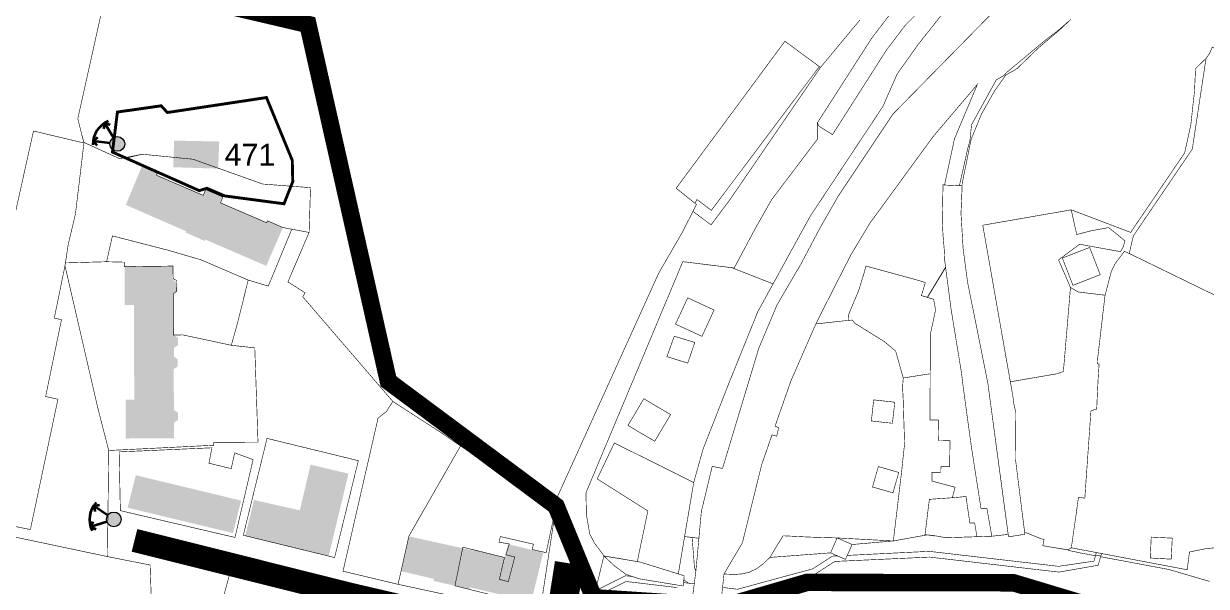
# Model space of a CAD drawing. Header units: millimetres. Extents: x 21689 to 31331, y 37531 to 43751.
# Drawn here: x 25594.9 to 26001.9, y 43313.4 to 43507 of the extents above; entities that cross this region are included whole.
import ezdxf

# ---------------------------------------------------------------- set-up
doc = ezdxf.new("R2010")
doc.units = ezdxf.units.MM
doc.linetypes.add('DASHEDX2', pattern=[1.5, 1, -0.5])
doc.linetypes.add('МЕЖА', pattern=[4, 1, -1, 1, -1])
for name, color, linetype, lineweight in [('0 . 11 - границы ДМ проект', 10, 'МЕЖА', 0), ('0.15 - Видовые раскрытия', 22, 'Continuous', 9), ('00 границы ОКН', 1, 'Continuous', 40), ('00 номер ОКН', 7, 'Continuous', 15), ('CONTUR', 150, 'Continuous', 9)]:
    doc.layers.add(name, color=color, linetype=linetype, lineweight=lineweight)
doc.layers.add('0.1 ОКН', color=1, linetype='Continuous', lineweight=9, transparency=0.4)
doc.layers.add('00 Дороги', color=252, linetype='Continuous', lineweight=9, transparency=0.2)
doc.layers.add('25. ценная историческая застройка сов пер', color=92, linetype='Continuous', lineweight=0, true_color=0x19df16)
doc.styles.get("Standard").update_dxf_attribs({"font": 'arial.ttf'})

# ---------------------------------------------------------------- blocks, each defined once
blk = doc.blocks.new('участки все')
at = {"layer": 'CONTUR', "const_width": 0.2}
for points in [[(2937.52, 5661.04), (2939.48, 5676.41), (2941.33, 5696.66), (2945.07, 5712.27), (2948.63, 5711.57), (2961.12, 5752.98), (2967.38, 5767.82), (2974.64, 5780.28), (2975.18, 5781.1), (2982.21, 5794.38), (2988.46, 5805.32), (3007.21, 5833.44), (3050.18, 5877.19)], [(3050.18, 5877.19), (3007.21, 5833.44), (2988.46, 5805.32), (2982.21, 5794.38), (2975.18, 5781.1), (2974.64, 5780.28), (2967.38, 5767.82), (2961.12, 5752.98), (2948.63, 5711.57), (2945.07, 5712.27), (2941.33, 5696.66), (2940.5, 5687.54), (2935.58, 5688.11), (2938.71, 5706.74), (2941.91, 5718.15), (2950.96, 5741.25), (2960.75, 5765.47), (2966.02, 5775.07), (2978.75, 5798.28), (3003.79, 5836.08), (3008.7, 5847.26), (3016.06, 5857.62), (3029.29, 5874.24)], [(2995.88, 5865.85), (2982.33, 5849.56), (2970.1, 5858.57), (2932.69, 5807.99), (2939.67, 5802.41), (2934.7, 5792.65), (2926.69, 5778.82), (2890.63, 5699.22), (2865.19, 5715.84), (2862.4, 5716.61), (2851.46, 5724.1), (2835.15, 5734.63), (2804.17, 5770.63), (2804.95, 5772.03), (2799.07, 5775.75), (2806.36, 5792.78), (2806.84, 5808.18), (2790.41, 5809.43), (2766.39, 5817.97), (2748.88, 5819.69), (2741.14, 5818.15), (2728.81, 5823.79), (2726.76, 5831.89), (2746.93, 5922.69)], [(3067.56, 5865.3), (3064.57, 5862.66), (3058.88, 5858.25), (3046.69, 5848.07), (3045.29, 5846.66), (3042.83, 5845.27), (3034.34, 5829.89), (3033.75, 5824.25), (3033.03, 5821.72), (3030.14, 5808.84), (3025.04, 5809.09), (3028.42, 5824.92), (3036.31, 5843.69), (3021.13, 5825.8), (2999.22, 5795.8), (2992.84, 5785.12), (2987.12, 5773.94), (2980.74, 5761.29), (2972.14, 5741.64), (2966.71, 5726.13), (2967.94, 5725.53), (2967.28, 5722.65), (2965.67, 5723.14), (2962.13, 5712.97), (2955.46, 5685.95), (2949.13, 5675.25), (2947.52, 5660.1)], [(2695.03, 5948.98), (2732.01, 5939.92), (2746.93, 5922.69), (2726.76, 5831.89), (2728.81, 5823.79), (2728.87, 5823.55), (2711.51, 5827.69), (2683.49, 5701.37)], [(2691.46, 5694.31), (2710.44, 5690.55), (2719.92, 5735.38), (2715.7, 5736.32), (2721.14, 5762.75), (2718.67, 5763.29), (2722.35, 5781.31), (2733.55, 5732.76), (2737.4, 5717.74), (2736.96, 5681.24), (2721.49, 5684.5), (2688.86, 5691.4)], [(3006.45, 5868.12), (2999.88, 5859.5), (2981.27, 5830.5), (2981.22, 5824.79), (2965.58, 5804.13), (2959.9, 5794.14), (2952.64, 5780.55), (2934.96, 5782.72), (2901.62, 5703.15), (2901.8, 5695.57), (2902.94, 5688.99), (2904.58, 5685.84), (2906.22, 5683.68), (2907.81, 5681.46), (2907.8, 5681.43), (2904.9, 5669.49)], [(2886.23, 5664.87), (2891.36, 5698.62), (2890.63, 5699.21), (2926.69, 5778.82), (2926.69, 5778.82), (2934.7, 5792.65), (2938.46, 5800.03), (2944.69, 5795.38), (2951.25, 5804.15), (2982.33, 5849.56), (2995.88, 5865.85)], [(3068.55, 5866.16), (3064.89, 5862.71), (3057.21, 5856.15), (3049.92, 5849.11), (3046.12, 5846.94), (3042.25, 5841.5), (3037.72, 5833.46), (3034.16, 5824.75), (3031.12, 5809.75), (3030.69, 5799.33), (3031.42, 5787.26), (3032.95, 5775.7), (3039.92, 5741), (3047.05, 5688.02), (3052.67, 5688.92), (3049.65, 5713.05), (3049.44, 5714.79), (3049.57, 5730.63), (3048.89, 5733.78), (3048.52, 5736.61), (3038.18, 5795.26), (3068.63, 5800.56), (3089.08, 5792.79), (3107.66, 5820.16), (3107.66, 5820.16), (3109.78, 5829.8), (3111.03, 5841.24), (3111.42, 5849.19), (3115.02, 5852.66), (3116.28, 5854.45)], [(3125.18, 5767.92), (3114.94, 5772.69), (3088.58, 5785.54), (3086.91, 5786.26), (3083.61, 5781.84), (3082.38, 5779.25), (3080.29, 5771.17), (3080.24, 5770.98), (3077.71, 5749.31), (3077.62, 5747.56), (3078.23, 5747.52), (3077.93, 5743.11), (3077.6, 5736.74), (3077.39, 5732), (3075.41, 5731.41), (3073.3, 5701.32), (3071.13, 5701.67), (3070.14, 5694.6), (3068.67, 5684.26), (3108.52, 5676.7), (3109.32, 5682.82), (3114.87, 5683.93), (3119.24, 5684.41)], [(2883.24, 5661.7), (2836.97, 5671.69), (2837.96, 5676.07), (2840.71, 5688.29), (2858.46, 5719.3), (2858.46, 5719.3), (2862.4, 5716.61), (2865.19, 5715.84), (2890.63, 5699.21), (2891.36, 5698.62), (2887.93, 5682.59), (2883.12, 5683.66), (2883.57, 5685.5), (2872.17, 5688.13), (2871.71, 5686.19), (2875.26, 5685.6), (2874.08, 5681.88), (2877.13, 5681.06), (2874.91, 5672.62), (2871.82, 5673.41), (2873.59, 5680.93), (2859.26, 5684.48), (2856.56, 5671.18), (2877.25, 5666.02)], [(2688.86, 5691.39), (2736.96, 5681.24), (2751.64, 5678.33), (2752.13, 5664.65)], [(2953.78, 5669.99), (2979.65, 5677.02), (2986.44, 5681.38), (2988.2, 5681.47), (2990.95, 5680.25), (2991.56, 5681.64), (3019.7, 5683.04), (3064.27, 5677.88), (3076.45, 5679.66), (3077.03, 5681.75), (3077.03, 5681.75), (3078.81, 5681.41), (3077.89, 5678.26), (3064.41, 5675.89), (3019.92, 5681.06), (2987.26, 5679.56), (2980.59, 5675.27), (2954.42, 5667.94)], [(2954.42, 5667.94), (2980.59, 5675.27), (2987.26, 5679.56), (3019.92, 5681.06), (3064.41, 5675.89), (3077.89, 5678.26), (3078.74, 5681.19), (3102.17, 5676.81), (3116.24, 5672.69)], [(2933.1, 5670.55), (2915.43, 5672.67), (2886.95, 5658.35)], [(2885.57, 5659.8), (2915.23, 5674.65), (2917.61, 5674.37), (2919.97, 5673.58), (2933.9, 5671.3), (2935.09, 5671.13), (2935.2, 5672.29), (2938.9, 5671.85), (2938.9, 5671.85), (2938.65, 5669.91)]]:
    blk.add_lwpolyline(points, dxfattribs=at)
for points in [[(2981.27, 5830.5), (2999.88, 5859.5), (3006.45, 5868.12), (3024.49, 5886.08), (3035.63, 5897.22), (3052.02, 5908.89), (3061.41, 5915.45), (3068.96, 5920.54), (3072.25, 5915.05), (3066.2, 5911.04), (3055.45, 5903.36), (3040.19, 5892.59), (3029.04, 5881.45), (3011.71, 5864.29), (3005.13, 5855.67), (2986.48, 5826.45), (2981.77, 5829.36), (2981.27, 5830.5)], [(2970.1, 5858.57), (2932.69, 5807.99), (2939.11, 5802.84), (2939.84, 5804.1), (2944.8, 5800.39), (2981.94, 5849.85), (2970.1, 5858.57)], [(3110.29, 5821.45), (3115.01, 5852.61), (3116.28, 5854.45), (3117.16, 5856.55), (3119.3, 5855.35), (3121.22, 5854.82), (3123, 5853.73), (3124.95, 5852.49), (3138.13, 5845.33), (3121.1, 5812.7), (3120.06, 5810.7), (3124.74, 5807.98), (3128.3, 5806.12), (3149.1, 5796.38), (3149, 5791.41), (3148.78, 5779.06), (3148.64, 5771.14), (3148.44, 5759.08), (3138.97, 5763.46), (3125.18, 5767.92), (3114.94, 5772.69), (3088.58, 5785.54), (3090, 5791.58), (3110.29, 5821.45)], [(2999.22, 5795.79), (3021.13, 5825.79), (3036.3, 5843.67), (3028.42, 5824.92), (3025.04, 5809.09), (3024.51, 5809.22), (3024.24, 5796.87), (3024.48, 5792.11), (3024.94, 5786.7), (3025.11, 5782.94), (3025.38, 5780.87), (3019.32, 5770.86), (3019.11, 5770.45), (3017.07, 5771.04), (3018.43, 5775.54), (3015.35, 5776.47), (2997.98, 5781.21), (2997.28, 5778.59), (2995.49, 5772.79), (2992.75, 5766.3), (2991.9, 5764.22), (2992.02, 5762.53), (2983.07, 5761.54), (2980.75, 5761.29), (2987.12, 5773.94), (2991.53, 5782.55), (2992.84, 5785.12), (2999.22, 5795.79)], [(2723.45, 5788.58), (2725.95, 5799.11), (2728.87, 5823.55), (2711.51, 5827.69), (2683.49, 5701.37), (2692.56, 5699.57), (2691.46, 5694.31), (2710.44, 5690.55), (2719.92, 5735.38), (2715.7, 5736.32), (2721.14, 5762.75), (2718.67, 5763.29), (2722.35, 5781.31), (2723.45, 5788.58)], [(2728.87, 5823.55), (2729, 5823.69), (2741.14, 5818.15), (2742.45, 5818.42), (2742.93, 5818.22), (2743.14, 5818.15), (2748.87, 5815.52), (2754.08, 5813.13), (2753.84, 5812.45), (2769.92, 5805.53), (2770.78, 5807.52), (2776.68, 5804.97), (2775.86, 5802.96), (2791.75, 5796.11), (2792.03, 5796.78), (2797.41, 5794.45), (2800.39, 5793.89), (2792.32, 5774.31), (2785.4, 5776.39), (2769.21, 5783.34), (2757.68, 5786.69), (2738.68, 5791.6), (2736.66, 5782.7), (2722.51, 5782.3), (2723.45, 5788.58), (2725.95, 5799.11), (2728.87, 5823.55)], [(2806.36, 5792.78), (2806.84, 5808.18), (2790.41, 5809.43), (2766.39, 5817.97), (2748.88, 5819.69), (2742.93, 5818.22), (2743.14, 5818.15), (2748.87, 5815.52), (2754.08, 5813.13), (2753.84, 5812.45), (2769.92, 5805.53), (2770.78, 5807.52), (2776.68, 5804.97), (2775.86, 5802.96), (2791.75, 5796.11), (2792.03, 5796.78), (2797.41, 5794.45), (2806.36, 5792.78)], [(3024.51, 5809.22), (3025.04, 5809.09), (3030.14, 5808.84), (3031.09, 5808.85), (3030.81, 5802.17), (3030.69, 5799.33), (3031.42, 5787.26), (3032.28, 5780.78), (3032.95, 5775.7), (3036.79, 5756.61), (3039.92, 5741), (3043.37, 5715.28), (3046.92, 5688.87), (3043.81, 5688.52), (3041.3, 5688.24), (3039.63, 5697.69), (3037.57, 5697.77), (3036.84, 5702.51), (3034.26, 5719.09), (3034.15, 5719.79), (3034.05, 5720.63), (3033.82, 5722.2), (3032.29, 5733.42), (3031.36, 5740.33), (3030.82, 5744.7), (3027.27, 5766.42), (3025.11, 5782.94), (3024.94, 5786.7), (3024.49, 5792.12), (3024.24, 5796.87), (3024.51, 5809.22)], [(3038.18, 5795.26), (3068.63, 5800.56), (3070.52, 5792.05), (3075.34, 5793.31), (3081.52, 5794.45), (3087.12, 5789.89), (3086.54, 5787.85), (3085.59, 5786.16), (3071.52, 5788.71), (3064.27, 5783.34), (3068.37, 5773.82), (3065.93, 5744.92), (3063.74, 5744.14), (3047.67, 5741.39), (3042.39, 5771.38), (3040.21, 5783.77), (3038.18, 5795.26)], [(2736.66, 5782.7), (2742.82, 5782.54), (2742.79, 5780.99), (2759.53, 5781.21), (2759.58, 5776.89), (2760.85, 5776.16), (2760.81, 5772.55), (2759.62, 5771.67), (2759.61, 5757.51), (2762.82, 5757.53), (2779.59, 5753.95), (2781.82, 5761.94), (2785.4, 5776.39), (2769.21, 5783.34), (2757.68, 5786.69), (2738.68, 5791.6), (2736.66, 5782.7)], [(3065.57, 5783.97), (3074.96, 5787.61), (3078.61, 5778.23), (3069.21, 5774.58), (3065.57, 5783.97)], [(2722.51, 5782.3), (2736.66, 5782.7), (2742.82, 5782.54), (2742.79, 5780.99), (2759.53, 5781.21), (2759.58, 5776.89), (2760.85, 5776.16), (2760.81, 5772.55), (2759.62, 5771.67), (2759.61, 5757.51), (2762.82, 5757.53), (2779.59, 5753.95), (2787.67, 5753.05), (2788.77, 5720.61), (2773.46, 5720.55), (2773.5, 5719.54), (2737.4, 5717.74), (2733.55, 5732.76), (2722.35, 5781.31), (2722.51, 5782.3)], [(2934.96, 5782.72), (2951.88, 5780.63), (2966.02, 5775.07), (2960.75, 5765.47), (2950.96, 5741.25), (2941.91, 5718.15), (2938.71, 5706.74), (2911.4, 5720.33), (2905.49, 5707.97), (2922.94, 5696.95), (2919.3, 5679.52), (2907.81, 5681.46), (2906.22, 5683.68), (2904.58, 5685.84), (2902.94, 5688.99), (2901.8, 5695.57), (2901.62, 5703.15), (2934.96, 5782.72)], [(2997.98, 5781.21), (3015.35, 5776.47), (3018.43, 5775.54), (3017.07, 5771.04), (3021.28, 5769.78), (3021.94, 5766.09), (3020.18, 5757.91), (3020.09, 5744.16), (3010.82, 5742.69), (3008.2, 5751.96), (3004.17, 5755.31), (2994.1, 5761.56), (2993.28, 5762.62), (2992.02, 5762.53), (2991.9, 5764.22), (2992.75, 5766.3), (2995.49, 5772.79), (2997.28, 5778.59), (2997.98, 5781.21)], [(3019.17, 5770.41), (3025.41, 5780.69), (3027.27, 5766.42), (3030.82, 5744.7), (3031.36, 5740.33), (3032.29, 5733.42), (3033.82, 5722.2), (3034.05, 5720.63), (3034.15, 5719.79), (3034.26, 5719.09), (3036.84, 5702.51), (3037.57, 5697.77), (3039.63, 5697.69), (3041.3, 5688.24), (3036.18, 5688.08), (3035.4, 5692.76), (3033.74, 5692.82), (3032.4, 5701.93), (3029.49, 5701.62), (3027.7, 5701.49), (3028.67, 5705.1), (3020.7, 5707.22), (3020.75, 5710.22), (3023.75, 5710.18), (3023.78, 5712.18), (3026.78, 5712.13), (3026.91, 5721.13), (3022.91, 5721.19), (3023.02, 5728.19), (3020.02, 5728.24), (3020.09, 5744.16), (3020.18, 5757.91), (3021.94, 5766.09), (3021.28, 5769.78), (3019.17, 5770.41)], [(3068.37, 5773.82), (3071.07, 5772.29), (3079.53, 5771.26), (3080.29, 5771.17), (3080.24, 5770.98), (3077.71, 5749.31), (3077.62, 5747.56), (3078.23, 5747.52), (3077.93, 5743.11), (3077.6, 5736.74), (3077.39, 5732), (3075.41, 5731.41), (3073.3, 5701.32), (3071.13, 5701.67), (3070.14, 5694.6), (3068.67, 5684.26), (3067.45, 5683.57), (3060.95, 5684.62), (3058.85, 5684.98), (3059.27, 5687.16), (3058.3, 5687.34), (3053.08, 5689.46), (3052.63, 5689.34), (3049.65, 5713.05), (3049.44, 5714.79), (3049.57, 5730.63), (3048.89, 5733.78), (3048.52, 5736.61), (3047.67, 5741.39), (3063.74, 5744.14), (3065.93, 5744.92), (3068.37, 5773.82)], [(2936.64, 5770.28), (2945.72, 5766.08), (2941.54, 5757.02), (2932.45, 5761.22), (2936.64, 5770.28)], [(2980.74, 5761.29), (2983.07, 5761.54), (2992.02, 5762.53), (2993.28, 5762.62), (2994.1, 5761.56), (3004.17, 5755.31), (3008.2, 5751.96), (3010.82, 5742.69), (3010.59, 5739.66), (3010.81, 5735.01), (3011.28, 5720.03), (3010.25, 5710.41), (3007.41, 5686.61), (2988.07, 5687.65), (2978.32, 5687.95), (2972.26, 5688.26), (2969.46, 5688.39), (2968.68, 5687.11), (2964.93, 5680.95), (2962.71, 5678.8), (2960.5, 5677.15), (2957.84, 5675.86), (2955.18, 5675.26), (2952.69, 5675.08), (2949.13, 5675.25), (2955.46, 5685.95), (2956.54, 5690.33), (2962.13, 5712.97), (2965.67, 5723.14), (2967.28, 5722.65), (2967.94, 5725.53), (2966.71, 5726.13), (2972.14, 5741.64), (2980.74, 5761.29)], [(2929.5, 5750.04), (2936.65, 5747.81), (2939.08, 5754.92), (2932.02, 5757.06), (2929.5, 5750.04)], [(2929.5, 5750.04), (2932.02, 5757.06), (2939.08, 5754.92), (2936.65, 5747.81), (2929.5, 5750.04)], [(2851.46, 5724.1), (2835.15, 5734.63), (2832.91, 5731.07), (2832.1, 5730.47), (2830.1, 5728.91), (2818.03, 5676.2), (2836.96, 5671.69), (2837.96, 5676.07), (2840.7, 5688.29), (2858.46, 5719.3), (2851.46, 5724.1)], [(2916.09, 5726.37), (2921.54, 5735.56), (2930.75, 5730.1), (2925.3, 5720.91), (2916.09, 5726.37)], [(2921.54, 5735.56), (2930.75, 5730.1), (2925.3, 5720.91), (2916.09, 5726.37), (2921.54, 5735.56)], [(3007.91, 5734.36), (3007.1, 5727.11), (2999.85, 5727.91), (3000.65, 5735.16), (3007.91, 5734.36)], [(2780.75, 5716.92), (2787.09, 5714.61), (2780.85, 5687.82), (2741.4, 5697.04), (2740.99, 5717.26), (2772.92, 5718.67), (2771.9, 5713.35), (2779.57, 5711.51), (2780.75, 5716.92)], [(2783.72, 5688.58), (2791.88, 5721.91), (2823.3, 5714.24), (2815.13, 5680.89), (2813.58, 5681.28), (2784.69, 5688.34), (2783.72, 5688.58)], [(2938.71, 5706.74), (2911.4, 5720.33), (2905.49, 5707.97), (2922.94, 5696.95), (2919.3, 5679.52), (2920.25, 5679.35), (2933.41, 5675.27), (2938.71, 5706.74)], [(3002.26, 5712.21), (3009.28, 5710.18), (3007.27, 5703.17), (3000.24, 5705.19), (3002.26, 5712.21)], [(3002.26, 5712.21), (3009.28, 5710.18), (3007.27, 5703.17), (3000.24, 5705.19), (3002.26, 5712.21)], [(3019.81, 5700.93), (3029.49, 5701.62), (3032.4, 5701.93), (3033.74, 5692.82), (3035.4, 5692.76), (3036.18, 5688.08), (3025.56, 5687.72), (3022.92, 5688.2), (3021.53, 5688.43), (3019.04, 5688.71), (3018.31, 5688.81), (3019.81, 5700.93)], [(2935.58, 5688.11), (2938.15, 5687.82), (2938.65, 5681.89), (2938.94, 5677.69), (2939.29, 5676.61), (2939.48, 5676.41), (2938.9, 5671.85), (2936.93, 5672.09), (2935.92, 5672.76), (2935.31, 5673.34), (2935.44, 5674.64), (2933.41, 5675.27), (2933.53, 5675.97), (2935.58, 5688.11)], [(2988.07, 5687.65), (2993.22, 5685.39), (2991.56, 5681.64), (2990.95, 5680.25), (2988.2, 5681.47), (2985.81, 5682.52), (2988.07, 5687.65)], [(2991.56, 5681.64), (2993.21, 5685.39), (3007.41, 5686.61), (3019.04, 5688.71), (3021.51, 5688.33), (3021.53, 5688.43), (3022.92, 5688.2), (3025.56, 5687.72), (3041.3, 5688.24), (3043.81, 5688.52), (3046.92, 5688.87), (3047.05, 5688.02), (3052.67, 5688.92), (3052.63, 5689.34), (3053.08, 5689.46), (3058.3, 5687.34), (3059.27, 5687.16), (3058.85, 5684.98), (3060.95, 5684.62), (3067.4, 5683.54), (3067.61, 5683.37), (3071.6, 5682.52), (3076.96, 5681.51), (3076.45, 5679.66), (3064.27, 5677.88), (3019.7, 5683.04), (2991.56, 5681.64)], [(3103.03, 5680.36), (3095.81, 5680.74), (3096.16, 5687.94), (3103.4, 5687.58), (3103.03, 5680.36)], [(3096.16, 5687.94), (3103.4, 5687.58), (3103.03, 5680.36), (3095.81, 5680.74), (3096.16, 5687.94)], [(2949.13, 5675.25), (2952.69, 5675.08), (2955.18, 5675.26), (2957.84, 5675.86), (2960.5, 5677.15), (2962.71, 5678.8), (2964.93, 5680.95), (2985.81, 5682.52), (2988.18, 5681.47), (2986.44, 5681.38), (2979.65, 5677.02), (2953.78, 5669.99), (2948.64, 5670.63), (2949.13, 5675.25)], [(3077.29, 5682.62), (3079.08, 5682.28), (3078.81, 5681.41), (3077.03, 5681.75), (3077.29, 5682.62)], [(2907.8, 5681.43), (2920.25, 5679.35), (2935.44, 5674.64), (2935.09, 5671.13), (2933.9, 5671.3), (2919.97, 5673.58), (2915.41, 5675.13), (2911.66, 5677.85), (2907.8, 5681.43)], [(2779.11, 5675.47), (2824.06, 5664.39), (2816.54, 5638.07), (2807.92, 5612.59), (2805.68, 5607.07), (2804.18, 5604.01), (2802.38, 5601.62), (2793.66, 5592.21), (2792.4, 5590.85), (2780.54, 5577.43), (2778.33, 5575.74), (2775.65, 5574.77), (2753.31, 5579.64), (2761.57, 5612.11), (2779.11, 5675.47)]]:
    blk.add_lwpolyline(points, close=True, dxfattribs=at)

msp = doc.modelspace()

# ---------------------------------------------------------------- hatches: boundary and pattern name
at = {"layer": '0.1 ОКН', "transparency": 33554585}
h = msp.add_hatch(color=222, dxfattribs=at)
h.dxf.hatch_style = 1
h.paths.add_polyline_path([(25662.18, 43466.42), (25661.81, 43457.09), (25646.33, 43457.58), (25646.67, 43466.74)])
at = {"layer": '0.15 - Видовые раскрытия', "transparency": 33554687}
h = msp.add_hatch(color=256, dxfattribs=at)
h.dxf.hatch_style = 1
h.paths.add_polyline_path([(25626.87, 43468.13, 1), (25627.32, 43463.08, 1)])
h = msp.add_hatch(color=256, dxfattribs=at)
h.dxf.hatch_style = 1
h.paths.add_polyline_path([(25624.65, 43338.59, 1), (25627.16, 43334.18, 1)])
at = {"layer": '25. ценная историческая застройка сов пер', "lineweight": 30, "true_color": 0x19df16, "transparency": 33554585}
h = msp.add_hatch(color=92, dxfattribs=at)
h.dxf.hatch_style = 1
h.paths.add_polyline_path([(25630.03, 43444.62), (25635.59, 43457.99), (25640.64, 43455.75), (25640.48, 43454.98), (25656.59, 43448.07), (25657.4, 43449.84), (25663.23, 43447.29), (25662.49, 43445.53), (25678.33, 43438.64), (25678.62, 43439.3), (25684.11, 43436.88), (25678.37, 43423.64), (25657.4, 43432.67), (25657.21, 43432.21), (25650.68, 43435.08), (25650.85, 43435.51)])
h = msp.add_hatch(color=92, dxfattribs=at)
h.dxf.hatch_style = 1
h.paths.add_polyline_path([(25630.01, 43364.22), (25646.68, 43364.34), (25646.59, 43369.65), (25648.04, 43370.65), (25647.99, 43373.09), (25646.64, 43373.98), (25646.45, 43388.07), (25647.89, 43389), (25647.87, 43391.44), (25646.64, 43392.36), (25646.64, 43395.49), (25647.94, 43396.3), (25647.94, 43398.89), (25646.6, 43399.8), (25646.34, 43414.07), (25647.72, 43415.03), (25647.72, 43417.68), (25646.34, 43418.71), (25646.38, 43423.66), (25629.67, 43423.51), (25629.63, 43410.21), (25632.81, 43410.13), (25632.94, 43377.64), (25629.98, 43377.64)])
h.paths.add_polyline_path([(25666.92, 43331.68), (25669.71, 43342.86), (25633.49, 43351.59), (25630.65, 43340.42)])
h = msp.add_hatch(color=92, dxfattribs=at)
h.dxf.hatch_style = 1
h.paths.add_polyline_path([(25674.13, 43343.08), (25671.13, 43330.63), (25699.82, 43323.69), (25706.66, 43352.14), (25693.61, 43355.22), (25689.91, 43339.51)])
h = msp.add_hatch(color=92, dxfattribs=at)
h.dxf.hatch_style = 1
h.paths.add_polyline_path([(25727.47, 43330.54), (25724.66, 43318.59), (25736.06, 43315.91), (25735.9, 43315.24), (25748.3, 43312.32), (25748.45, 43312.99), (25750, 43312.63), (25764.78, 43309.18), (25769.55, 43308.02), (25773.67, 43324.94), (25761.55, 43327.89), (25760.46, 43323.4), (25750.06, 43325.83), (25750, 43325.58)])

# ---------------------------------------------------------------- linework, layer by layer
at = {"layer": '0 . 11 - границы ДМ проект', "color": 7, "linetype": 'DASHEDX2', "lineweight": 100, "ltscale": 9, "transparency": 33554687, "const_width": 6, "flags": 128}
msp.add_lwpolyline([(22946.73, 37638.63), (22902.58, 38352.1), (23040.31, 38403.75), (23117.29, 38401.21), (23331.14, 38342.16), (23767.92, 38429.68), (23839.74, 38479.18), (23935.86, 38610.42), (23988.4, 38646.95), (24015.49, 38690.25), (24098.85, 38777.82), (24145.03, 38828.88), (24135.93, 38857.75), (24309.79, 39159.02), (24384.58, 39142.81), (24479.69, 39275.04), (24546.54, 39209.37), (24750.01, 39350.13), (25003.88, 39639.8), (25413.16, 40107.12), (25363.28, 40286.2), (24989.23, 40491.14), (25395.28, 40838.84), (25660.56, 41058.12), (25845.24, 41208.92), (25792.92, 41266.23), (25888.27, 41383.12), (26058.63, 41521.65), (26092.2, 41658.69), (26130.83, 41752.53), (26159.07, 41742.27), (26300.9, 42104.41), (26325.34, 42112.11), (26524.48, 42049.12), (26659.52, 41994.11), (26661.3, 41997.38), (26646.24, 42050.67), (26706.46, 42026.98), (26859.65, 41970.83), (27006.59, 41919.76), (27172.98, 41911.41), (27384.06, 41951.12), (27369.53, 42033.59), (27673.24, 42086.3), (27976.36, 41979.69), (28033.35, 41963.23), (28102.86, 41962.56), (28159.54, 41928.27), (28328.6, 41835.14), (28499.53, 41807.33), (28720.17, 41761.45), (29052.46, 41622.84), (29045.52, 41606.09), (29058.02, 41600.92), (29065.19, 41619.05), (29089.18, 41611.33), (29476.61, 41567.37), (29694.11, 41552.14), (29707.83, 41609), (29818.28, 41584.5), (29941.9, 41545.71), (30079.67, 41531.57), (30099.06, 41598.9), (30133.54, 41631.15), (30187.93, 41657.25), (30321.66, 41749.67), (30401.38, 41749.67), (30509.19, 41676.74), (30617.63, 41749.67), (30608.36, 41787.7), (30599.77, 41907.5), (30613.25, 41930.65), (30611.36, 41954.39), (30596.2, 41953.51), (30593.67, 42010.25), (30597.05, 42063.37), (30605.38, 42235.81), (30665.45, 42236.17), (30657.33, 42284.13), (30610.32, 42363.4), (30625.51, 42373.52), (30633.15, 42373.02), (30649.52, 42377.68), (30654.81, 42423.45), (30716.03, 42430.23), (30760.54, 42567.65), (30765.8, 42586.36), (30791.95, 42710.49), (30846.37, 42699.4), (30866.74, 42759.78), (30939.13, 42753.23), (31030.96, 42735.49), (31057.16, 42750.28), (31131.35, 42919.39), (31178.71, 43049.99), (31223.9, 43155.77), (31261.16, 43239.22), (31200.23, 43266.25), (31159.04, 43264.62), (31092.9, 43324.59), (31030.84, 43397.77), (30974.06, 43434.01), (30837.68, 43448.49), (30812.71, 43443.57), (30797.57, 43373.26), (30670.04, 43084.43), (30627.79, 42979.09), (30572.79, 42815.93), (30581.39, 42739.2), (30580.07, 42670.05), (30572.53, 42633.02), (30553.34, 42565.66), (30547.4, 42556.65), (30525.72, 42505.25), (30514.51, 42510.11), (30479.51, 42425.86), (30461.95, 42345.38), (30464.75, 42236.14), (30403.52, 42231.72), (30362, 42222.3), (30262.37, 42221.19), (30097.98, 42200.41), (30088.95, 42269.89), (30058.49, 42273.9), (30000.91, 42267.83), (30008.93, 42181.88), (29926.02, 42170.86), (29838.04, 42159.36), (29837.12, 42151.42), (29801.62, 42150.52), (29804.08, 42118.48), (29746.29, 42112.77), (29727.01, 42117.61), (29726.77, 42121.26), (29669.99, 42116.48), (29667.12, 42186.75), (29663.62, 42276.82), (29664.83, 42334.2), (29729.67, 42336.19), (29743.29, 42425.8), (29681.45, 42426.64), (29599.85, 42422.04), (29585.29, 42460.05), (29593.55, 42547.9), (29586.23, 42640.93), (29612.42, 42670.26), (29566.57, 42703.24), (29536.55, 42712.38), (29485.13, 42721.11), (29445.22, 42718.94), (29271.87, 42704.28), (29252.91, 42692.41), (29197.95, 42673.04), (29178.85, 42668.77), (29146.59, 42665.68), (29091.04, 42663.1), (29090.12, 42694.39), (29093.43, 42735.41), (29109.46, 42731.74), (29114.94, 42754.25), (29105.61, 42762.57), (29115.3, 42813.46), (29163.59, 42900), (29195.32, 42957.41), (29200.53, 43020.6), (29169.03, 43102.91), (29094.39, 43130.16), (29034.07, 43130.54), (28931.05, 43118.37), (28819.4, 43060.11), (28798.63, 43021.64), (28799.74, 42985.88), (28707.96, 42909.03), (28686.59, 42891.68), (28665.24, 42871.73), (28655.12, 42859.97), (28647.85, 42848.5), (28636.35, 42823.08), (28630.36, 42817.18), (28632.11, 42786.97), (28651.56, 42783.79), (28691.78, 42770.28), (28688.63, 42759.99), (28685.9, 42758.4), (28674.4, 42734.05), (28670.96, 42721.95), (28465.92, 42806.49), (28422.23, 42822.02), (28375.9, 42835.07), (28353.71, 42839.03), (28334.9, 42842.59), (28324.45, 42844.67), (28310.37, 42860.64), (28285.15, 42868.53), (28273.81, 42871.97), (28249.69, 42869.4), (28186.52, 42849.62), (28159.73, 42849.83), (28118.75, 42863.99), (28094.8, 42888.25), (28084.71, 42900.92), (28068.74, 42924.62), (28025.62, 42901.74), (28004.08, 42892.7), (27951.92, 42913.21), (27851.65, 42849.79), (27793.9, 42819.52), (27766.59, 42881.7), (27711.88, 42969.56), (27682.2, 43019.56), (27636.09, 43064.5), (27679.04, 43117.9), (27700.16, 43145.1), (27730.28, 43232.44), (27705.35, 43256.96), (27691.79, 43306.56), (27688.55, 43316.07), (27675.1, 43337.74), (27671.02, 43346.91), (27667.81, 43356.54), (27665.87, 43367.34), (27665.76, 43376.05), (27664.78, 43381.05), (27419.59, 43272.56), (27422.82, 43266.23), (27362.67, 43207.3), (27358.27, 43197.8), (27315.11, 43177.13), (27276.85, 43176.61), (27257.44, 43175.75), (27253.84, 43180.5), (27248.88, 43187.03), (27238.09, 43198.06), (27218.29, 43206.98), (27213.36, 43207.6), (27202.43, 43208.96), (27239.74, 43225.54), (27236.35, 43231.88), (27229.04, 43245.51), (27224.79, 43253.43), (27207.06, 43286.52), (27191.9, 43314.8), (27189.96, 43318.43), (27109.82, 43276.33), (27075.56, 43340.35), (27088.29, 43348.01), (27054.82, 43405.39), (27040.02, 43396.59), (27025.14, 43422.1), (27004.05, 43461.84), (26932.79, 43645.55), (26914.14, 43691.8), (26899.52, 43700.46), (26872.13, 43716.99), (26742.39, 43504.78), (26736.34, 43496.67), (26723.68, 43483.84), (26681.05, 43469.92), (26667.11, 43474.54), (26618.22, 43488.58), (26621.71, 43502.66), (26587.49, 43510.32), (26573.52, 43508.91), (26527.9, 43493.77), (26492.74, 43503.26), (26478.24, 43499.38), (26452.07, 43505.41), (26442.19, 43502.58), (26426.7, 43506.38), (26416.4, 43498.79), (26374.87, 43508.45), (26369.59, 43485.73), (26357.38, 43433.16), (26343.06, 43372.1), (26343.68, 43335.85), (26278.09, 43335.37), (26275.1, 43319.34), (26179.58, 43336.15), (26136.07, 43350.43), (26129.55, 43332.91), (26114.21, 43338.65), (26048.36, 43335.77), (26042.27, 43335.96), (26041.86, 43305.06), (26039.99, 43285.4), (25993.77, 43297.06), (25935.55, 43314.57), (25864.49, 43314.71), (25836.1, 43306.44), (25791.06, 43309.44), (25778.1, 43340.97), (25720.4, 43383.9), (25692.71, 43506.7), (25567.19, 43536.12), (25552.49, 43470.45), (25520.72, 43350.23), (25464.42, 43088.88), (25450.38, 42940.35), (25403.2, 42900.12), (25517.17, 42564.61), (25324.39, 42333.51), (25231.57, 42248.42), (25084.91, 42241.32), (25004.68, 42115.84), (25034.08, 42028.82), (25232.98, 41677.08), (25331.24, 41588.66), (25222.08, 41431.42), (24497, 41147.16), (24469.6, 41188.24), (24382.78, 41181.73), (24281.81, 41064.62), (24269, 41033.06), (24267.52, 40970.79), (24345.86, 40986.54), (24396.82, 40849.9), (24260.73, 40587.7), (24122.54, 40455.83), (24175.55, 40365.15), (24087.33, 40202.95), (23882.35, 40127.13), (23799.32, 39897.89), (23757.23, 39543.04), (23644.49, 39442.48), (23258.99, 39279.22), (23188.93, 39177.24), (23155.23, 38943.77), (22794.42, 38626.82), (22640.55, 38070.59), (22681.18, 37890.91), (22868.64, 37599.25), (22946.73, 37638.63)], close=True, dxfattribs=at)
at = {"layer": '0.15 - Видовые раскрытия', "lineweight": 35}
for p, q in [((25622.83, 43472.65), (25622.31, 43470.82)), ((25622.83, 43472.65), (25625.79, 43467.77)), ((25622.83, 43472.65), (25624.7, 43472.27)), ((25618.92, 43466.65), (25620.39, 43467.87)), ((25618.92, 43466.65), (25624.58, 43465.92)), ((25618.92, 43466.65), (25620.03, 43465.1)), ((25619.09, 43341.02), (25620.94, 43341.45)), ((25619.09, 43341.02), (25623.81, 43337.81)), ((25619.09, 43341.02), (25619.37, 43339.14)), ((25618.03, 43333.93), (25618.85, 43335.65)), ((25618.03, 43333.93), (25623.48, 43335.63)), ((25618.03, 43333.93), (25619.68, 43332.99))]:
    msp.add_line(p, q, dxfattribs=at)
at = {"layer": '0.15 - Видовые раскрытия'}
for centre in [(25627.1, 43465.6), (25625.9, 43336.38)]:
    msp.add_circle(centre, 2.54, dxfattribs=at)
at = {"layer": '0.15 - Видовые раскрытия', "lineweight": 35}
for centre, start, end in [((25627.1, 43465.6), 111.7143, 182.0557), ((25625.9, 43336.38), 136.3108, 206.6522)]:
    msp.add_arc(centre, 8.37, start, end, dxfattribs=at)
at = {"layer": '00 границы ОКН', "const_width": 1, "flags": 128}
msp.add_lwpolyline([(25657.94, 43450.34), (25664.09, 43447.7), (25684.46, 43445), (25687.48, 43452.59), (25687.32, 43459.94), (25678.44, 43481.56), (25644.31, 43476.4), (25642.21, 43478.71), (25627.14, 43476.57), (25625.44, 43462.78), (25655.32, 43449.52), (25657.94, 43450.34)], dxfattribs=at)
at = {"layer": '00 Дороги', "lineweight": 9}
for points, const_width in [([(25633.01, 43329.18), (25707.76, 43310.47), (25773.9, 43295.08)], 8), ([(25782.65, 43321.27), (25776.73, 43283.5), (25715.31, 43021.66), (25692.95, 42935.98)], 10)]:
    msp.add_lwpolyline(points, dxfattribs=dict(at, const_width=const_width))

# ---------------------------------------------------------------- block references
at = {"layer": 'CONTUR'}
msp.add_blockref('участки все', (22886.75, 37642.36), dxfattribs=at)

# ---------------------------------------------------------------- texts
at = {"layer": '00 номер ОКН', "color": 4, "insert": (25664.01, 43465.63), "char_height": 7.5, "attachment_point": 1}
msp.add_mtext_dynamic_manual_height_columns('{\\C7;471}', width=7.5, gutter_width=12.5, heights=[0], dxfattribs=at)

doc.saveas('drawing.dxf')
